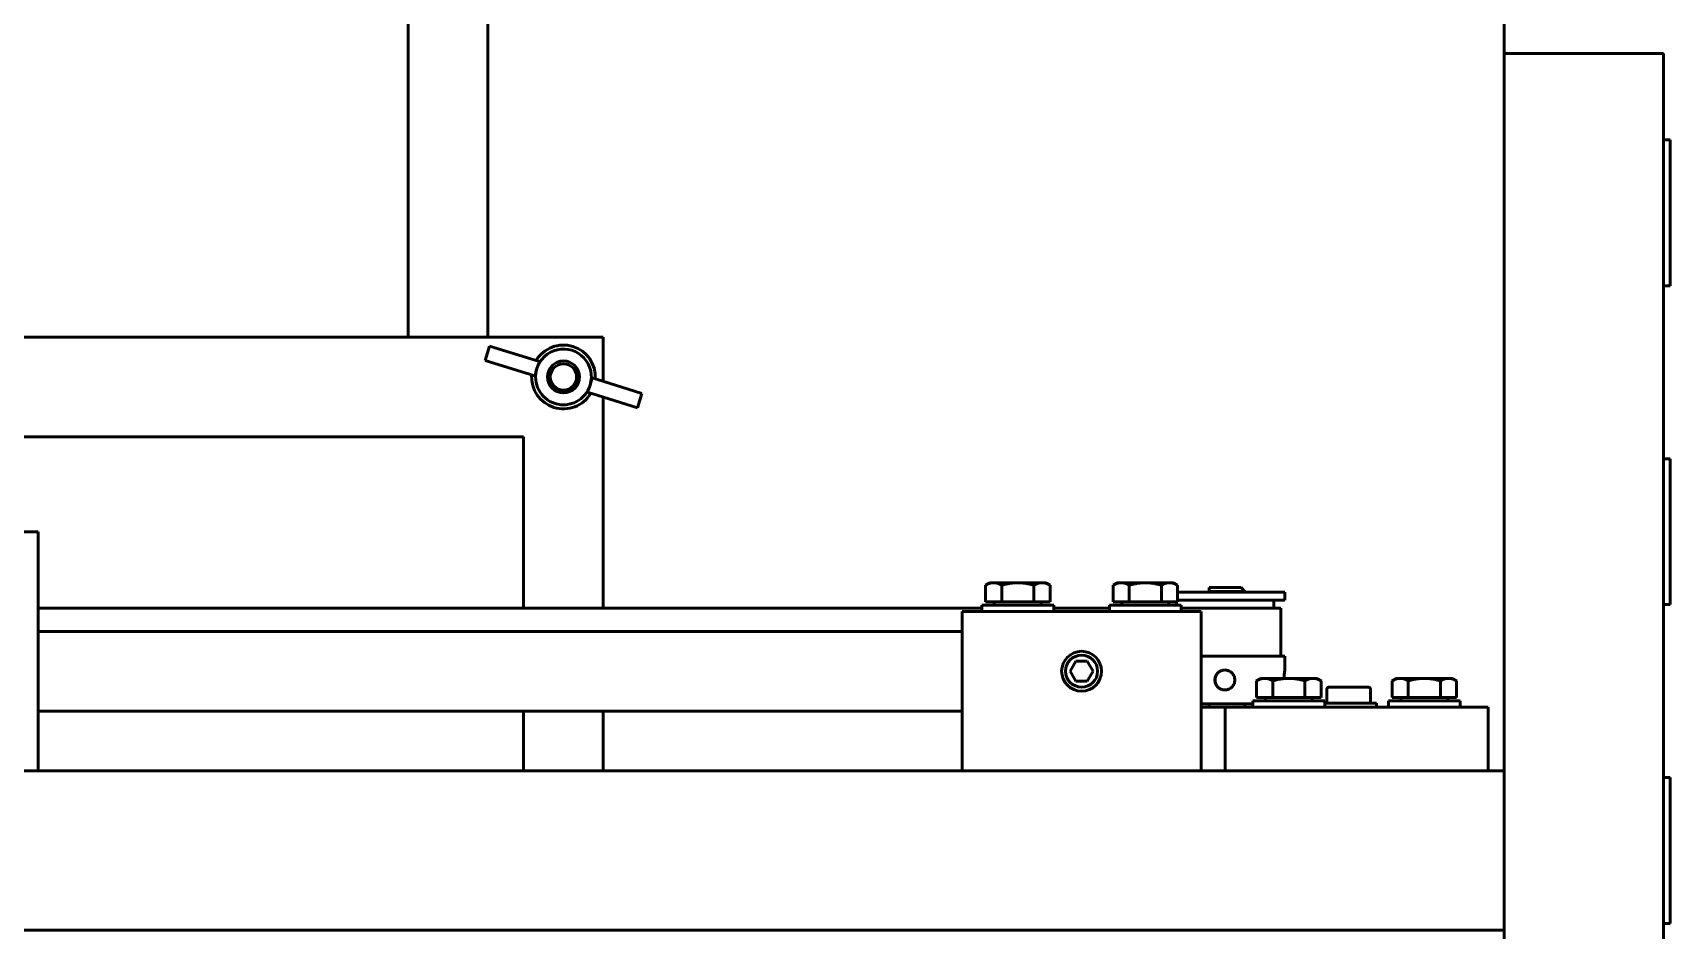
# Model space of a CAD drawing. Header units: millimetres. Extents: x 0 to 2625, y 0 to 1856.
# Drawn here: x 587.5 to 792.9, y 731.3 to 843.9 of the extents above; entities that cross this region are included whole.
import ezdxf

# ---------------------------------------------------------------- set-up
doc = ezdxf.new("R2010")
doc.units = ezdxf.units.MM
doc.header["$LTSCALE"] = 6.25
doc.layers.add('Visible (ISO)', color=7, linetype='Continuous', lineweight=50)

msp = doc.modelspace()

# ---------------------------------------------------------------- linework, layer by layer
at = {"layer": 'Visible (ISO)'}
for p, q in [((772.04, 841.29), (772.04, 912.66)), ((634.54, 805.71), (634.54, 889.48)), ((644.54, 805.71), (644.54, 889.48)), ((772.04, 641.29), (772.04, 841.29)), ((772.04, 841.29), (792.04, 841.29)), ((792.04, 841.29), (792.04, 641.29)), ((792.89, 830.44), (792.04, 830.44)), ((792.89, 830.44), (792.89, 812.14)), ((792.89, 812.14), (792.04, 812.14)), ((659.04, 805.71), (429.04, 805.71)), ((659.04, 800.15), (659.04, 805.71)), ((644.77, 804.59), (644.21, 802.77)), ((644.77, 804.59), (650.47, 802.82)), ((649.9, 801), (644.21, 802.77)), ((651.05, 802.64), (650.47, 802.82)), ((649.9, 801), (650.49, 800.82)), ((657.59, 800.6), (658.18, 800.42)), ((663.87, 798.65), (658.18, 800.42)), ((657.61, 798.61), (657.03, 798.79)), ((657.61, 798.61), (663.31, 796.84)), ((659.04, 771.69), (659.04, 798.16)), ((663.31, 796.84), (663.87, 798.65)), ((649.04, 793.21), (439.04, 793.21)), ((649.04, 771.69), (649.04, 793.21)), ((792.89, 790.44), (792.04, 790.44)), ((792.89, 790.44), (792.89, 772.14)), ((522.14, 781.29), (588.14, 781.29)), ((588.14, 781.29), (588.14, 751.29)), ((707.54, 774.89), (707, 774.58)), ((707, 772.49), (707, 774.58)), ((708.01, 774.89), (707.54, 774.89)), ((711.04, 774.89), (708.01, 774.89)), ((709.02, 772.49), (709.02, 774.58)), ((714.07, 774.89), (711.04, 774.89)), ((713.06, 772.49), (713.06, 774.58)), ((714.54, 774.89), (714.07, 774.89)), ((714.54, 774.89), (715.08, 774.58)), ((715.08, 772.49), (715.08, 774.58)), ((723.54, 774.89), (723, 774.58)), ((723, 772.49), (723, 774.58)), ((724.01, 774.89), (723.54, 774.89)), ((727.04, 774.89), (724.01, 774.89)), ((725.02, 772.49), (725.02, 774.58)), ((730.07, 774.89), (727.04, 774.89)), ((729.06, 772.49), (729.06, 774.58)), ((730.54, 774.89), (730.07, 774.89)), ((730.54, 774.89), (731.08, 774.58)), ((731.08, 772.49), (731.08, 774.58)), ((709.02, 772.49), (707, 772.49)), ((708.09, 772.49), (708.09, 772.09)), ((713.06, 772.49), (709.02, 772.49)), ((715.08, 772.49), (713.06, 772.49)), ((713.99, 772.49), (713.99, 772.09)), ((725.02, 772.49), (723, 772.49)), ((724.09, 772.49), (724.09, 772.09)), ((729.06, 772.49), (725.02, 772.49)), ((731.08, 772.49), (729.06, 772.49)), ((729.99, 772.49), (729.99, 772.09)), ((730.94, 772.09), (730.94, 772.49)), ((744.54, 773.69), (731.08, 773.69)), ((744.54, 772.69), (731.08, 772.69)), ((735.04, 774.29), (739.04, 774.29)), ((735.04, 774.29), (735.04, 773.79)), ((735.04, 773.79), (739.54, 773.79)), ((735.04, 773.69), (735.04, 773.79)), ((739.04, 774.29), (739.54, 773.79)), ((739.54, 773.79), (739.54, 773.69)), ((743.14, 771.69), (743.14, 772.69)), ((744.54, 772.69), (744.54, 773.69)), ((588.14, 771.69), (706.54, 771.69)), ((734.04, 771.29), (704.04, 771.29)), ((704.04, 751.29), (704.04, 771.29)), ((715.54, 772.09), (706.54, 772.09)), ((706.54, 772.09), (706.54, 771.29)), ((715.54, 772.09), (715.54, 771.29)), ((715.54, 771.69), (722.54, 771.69)), ((731.54, 772.09), (722.54, 772.09)), ((722.54, 772.09), (722.54, 771.29)), ((731.54, 772.09), (731.54, 771.29)), ((731.54, 771.69), (737.04, 771.69)), ((734.04, 751.29), (734.04, 771.29)), ((744.04, 771.69), (737.04, 771.69)), ((744.04, 765.69), (744.04, 771.69)), ((792.89, 772.14), (792.04, 772.14)), ((588.14, 768.79), (704.04, 768.79)), ((717.6, 763.79), (718.32, 765.04)), ((718.32, 765.04), (719.76, 765.04)), ((719.76, 765.04), (720.48, 763.79)), ((734.35, 765.69), (734.04, 765.69)), ((744.54, 765.69), (734.35, 765.69)), ((744.54, 763.94), (744.54, 765.69)), ((718.32, 762.54), (717.6, 763.79)), ((719.76, 762.54), (718.32, 762.54)), ((720.48, 763.79), (719.76, 762.54)), ((741.54, 762.89), (741, 762.58)), ((741, 760.49), (741, 762.58)), ((742.01, 762.89), (741.54, 762.89)), ((745.04, 762.89), (742.01, 762.89)), ((743.02, 760.49), (743.02, 762.58)), ((748.07, 762.89), (745.04, 762.89)), ((747.06, 760.49), (747.06, 762.58)), ((748.54, 762.89), (748.07, 762.89)), ((748.54, 762.89), (749.08, 762.58)), ((749.08, 760.49), (749.08, 762.58)), ((758.54, 762.89), (758, 762.58)), ((758, 760.49), (758, 762.58)), ((759.01, 762.89), (758.54, 762.89)), ((762.04, 762.89), (759.01, 762.89)), ((760.02, 760.49), (760.02, 762.58)), ((765.07, 762.89), (762.04, 762.89)), ((764.06, 760.49), (764.06, 762.58)), ((765.54, 762.89), (765.07, 762.89)), ((765.54, 762.89), (766.08, 762.58)), ((766.08, 760.49), (766.08, 762.58)), ((749.54, 760.09), (740.54, 760.09)), ((740.54, 760.09), (740.54, 759.29)), ((743.02, 760.49), (741, 760.49)), ((742.1, 760.49), (742.1, 760.09)), ((747.06, 760.49), (743.02, 760.49)), ((749.08, 760.49), (747.06, 760.49)), ((747.98, 760.49), (747.98, 760.09)), ((749.54, 760.09), (749.54, 759.29)), ((749.79, 761.49), (749.79, 759.79)), ((750.09, 761.79), (754.99, 761.79)), ((755.29, 761.49), (755.29, 759.79)), ((766.54, 760.09), (757.54, 760.09)), ((757.54, 760.09), (757.54, 759.29)), ((760.02, 760.49), (758, 760.49)), ((759.1, 760.49), (759.1, 760.09)), ((764.06, 760.49), (760.02, 760.49)), ((766.08, 760.49), (764.06, 760.49)), ((764.98, 760.49), (764.98, 760.09)), ((766.54, 760.09), (766.54, 759.29)), ((588.14, 758.79), (704.04, 758.79)), ((649.04, 751.29), (649.04, 758.79)), ((659.04, 751.29), (659.04, 758.79)), ((740.54, 759.69), (734.04, 759.69)), ((737.04, 759.29), (734.04, 759.29)), ((735.04, 759.29), (735.04, 759.69)), ((737.04, 759.29), (737.04, 751.29)), ((737.04, 759.29), (770.04, 759.29)), ((739.54, 759.69), (739.54, 759.29)), ((749.54, 759.79), (756.04, 759.79)), ((756.04, 759.29), (756.04, 759.79)), ((770.04, 759.29), (770.04, 751.29)), ((352.04, 751.29), (772.04, 751.29)), ((772.04, 751.29), (772.04, 731.29)), ((792.89, 750.44), (792.04, 750.44)), ((792.89, 750.44), (792.89, 732.14)), ((792.89, 732.14), (792.04, 732.14)), ((772.04, 731.29), (352.04, 731.29))]:
    msp.add_line(p, q, dxfattribs=at)
for centre, radius in [((654.04, 800.71), 2), ((654.04, 800.71), 1.65), ((719.04, 763.79), 2.5), ((719.04, 763.79), 2.01)]:
    msp.add_circle(centre, radius, dxfattribs=at)
for centre, radius, start, end in [((654.04, 800.71), 4, 356.4833, 149.0052), ((654.04, 800.71), 3.5, 342.7442, 162.7442), ((654.04, 800.71), 3.5, 162.7442, 342.7442), ((654.04, 800.71), 4, 176.4833, 329.0052), ((750.09, 761.49), 0.3, 90, 180), ((754.99, 761.49), 0.3, 0, 90)]:
    msp.add_arc(centre, radius, start, end, dxfattribs=at)
for centre, start_param, end_param in [((661.21, 798.49), 3.141593, 3.259872), ((661.21, 798.49), 3.023313, 3.141593), ((646.87, 802.94), 6.164906, 6.283185), ((646.87, 802.94), 0, 0.118279)]:
    msp.add_ellipse(centre, major_axis=(10.51, -3.27), ratio=0.731283, start_param=start_param, end_param=end_param, dxfattribs=at)
for points in [[(708.01, 774.89), (707.54, 774.89), (707, 774.58)], [(709.02, 774.58), (708.48, 774.89), (708.01, 774.89)], [(711.04, 774.89), (710.1, 774.89), (709.02, 774.58)], [(713.06, 774.58), (711.98, 774.89), (711.04, 774.89)], [(714.07, 774.89), (713.6, 774.89), (713.06, 774.58)], [(715.08, 774.58), (714.54, 774.89), (714.07, 774.89)], [(724.01, 774.89), (723.54, 774.89), (723, 774.58)], [(725.02, 774.58), (724.48, 774.89), (724.01, 774.89)], [(727.04, 774.89), (726.1, 774.89), (725.02, 774.58)], [(729.06, 774.58), (727.98, 774.89), (727.04, 774.89)], [(730.07, 774.89), (729.6, 774.89), (729.06, 774.58)], [(731.08, 774.58), (730.54, 774.89), (730.07, 774.89)], [(742.01, 762.89), (741.54, 762.89), (741, 762.58)], [(743.02, 762.58), (742.48, 762.89), (742.01, 762.89)], [(745.04, 762.89), (744.1, 762.89), (743.02, 762.58)], [(747.06, 762.58), (745.98, 762.89), (745.04, 762.89)], [(748.07, 762.89), (747.6, 762.89), (747.06, 762.58)], [(749.08, 762.58), (748.54, 762.89), (748.07, 762.89)], [(759.01, 762.89), (758.54, 762.89), (758, 762.58)], [(760.02, 762.58), (759.48, 762.89), (759.01, 762.89)], [(762.04, 762.89), (761.1, 762.89), (760.02, 762.58)], [(764.06, 762.58), (762.98, 762.89), (762.04, 762.89)], [(765.07, 762.89), (764.6, 762.89), (764.06, 762.58)], [(766.08, 762.58), (765.54, 762.89), (765.07, 762.89)]]:
    msp.add_rational_spline(points, [1, 1.0379548493, 1], degree=2, dxfattribs=at)
for points, knots in [([(737.01, 763.94), (736.85, 763.94), (736.68, 763.91), (736.37, 763.78), (736.23, 763.68), (736.01, 763.46), (735.92, 763.32), (735.79, 763.01), (735.76, 762.84), (735.76, 762.69), (735.76, 762.53), (735.79, 762.36), (735.92, 762.05), (736.01, 761.91), (736.23, 761.69), (736.37, 761.6), (736.68, 761.47), (736.85, 761.44), (737.16, 761.44), (737.33, 761.47), (737.64, 761.6), (737.78, 761.69), (738, 761.91), (738.1, 762.05), (738.23, 762.36), (738.26, 762.53), (738.26, 762.84), (738.23, 763.01), (738.1, 763.32), (738, 763.46), (737.78, 763.68), (737.64, 763.78), (737.33, 763.91), (737.16, 763.94), (737.01, 763.94)], [0.5661669, 0.5661669, 0.5661669, 0.5661669, 0.6133468, 0.6133468, 0.6605268, 0.6605268, 0.707708, 0.707708, 0.7548892, 0.7548892, 0.7548892, 0.8020704, 0.8020704, 0.8492516, 0.8492516, 0.8964315, 0.8964315, 0.9436115, 0.9436115, 0.9907914, 0.9907914, 1.0379713, 1.0379713, 1.0851526, 1.0851526, 1.1323338, 1.1323338, 1.179515, 1.179515, 1.2266962, 1.2266962, 1.2738761, 1.2738761, 1.321056, 1.321056, 1.321056, 1.321056]), ([(735.78, 762.69), (735.78, 762.85), (735.81, 763.02), (735.94, 763.32), (736.04, 763.46), (736.25, 763.68), (736.39, 763.78), (736.7, 763.9), (736.86, 763.94), (737.02, 763.94)], [-0.7687811, -0.7687811, -0.7687811, -0.7687811, -0.7206667, -0.7206667, -0.6725523, -0.6725523, -0.6245691, -0.6245691, -0.5776409, -0.5776409, -0.5776409, -0.5776409]), ([(737.02, 761.44), (736.86, 761.44), (736.7, 761.47), (736.39, 761.6), (736.25, 761.69), (736.04, 761.91), (735.94, 762.05), (735.81, 762.36), (735.78, 762.53), (735.78, 762.69)], [-0.1911402, -0.1911402, -0.1911402, -0.1911402, -0.144212, -0.144212, -0.0962288, -0.0962288, -0.0481144, -0.0481144, 0, 0, 0, 0]), ([(744.54, 763.94), (744.54, 763.94), (744.53, 763.91), (744.51, 763.78), (744.5, 763.68), (744.47, 763.46), (744.45, 763.32), (744.44, 763.08), (744.43, 762.98), (744.43, 762.89)], [0.5661669, 0.5661669, 0.5661669, 0.5661669, 0.6133468, 0.6133468, 0.6605268, 0.6605268, 0.707708, 0.707708, 0.7352466, 0.7352466, 0.7352466, 0.7352466])]:
    msp.add_open_spline(points, degree=3, knots=knots, dxfattribs=at)
msp.add_open_spline([(744.54, 763.94), (744.54, 763.94), (744.54, 763.94), (744.54, 763.94)], degree=3, dxfattribs=at)

doc.saveas('drawing.dxf')
